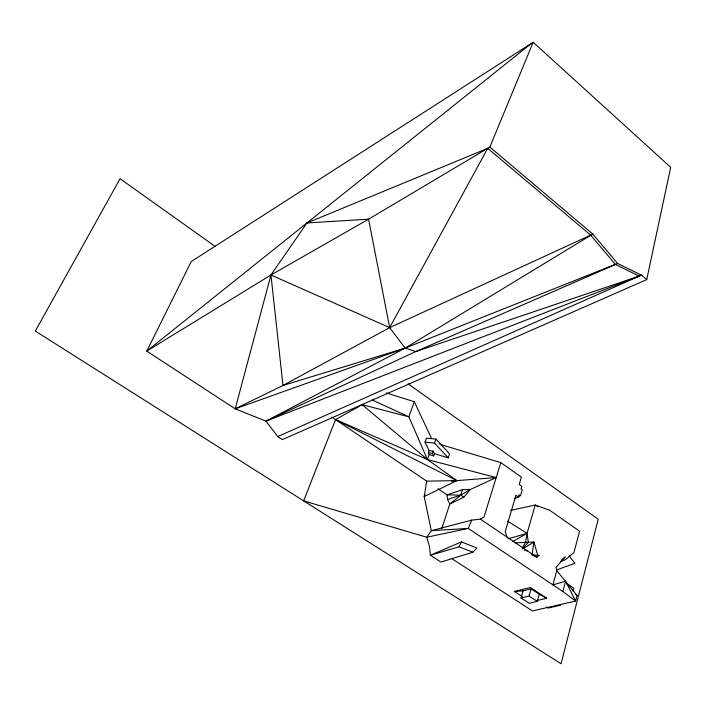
<?xml version="1.0" encoding="UTF-8"?>
<svg xmlns="http://www.w3.org/2000/svg" width="706" height="706" viewBox="0 0 706 706"><rect width="100%" height="100%" fill="white"/><g stroke="black" fill="none" stroke-linecap="round" stroke-linejoin="round"><path stroke-width="1.06" d="M532.015 555.004L533.93 542.023L515.124 542.808M331.891 417.122L426.698 481.148L424.191 496.583L431.322 530.709L426.786 537.24L429.575 546.982L430.378 555.216L440.968 562.038L472.905 552.198L476.974 548.006L461.397 541.952L430.378 555.216L459.05 546.823L472.905 552.198M646.722 279.602L670.7 167.34L533.18 42.263L191.264 261.538L146.76 351.111L235.204 408.818L265.985 421.147L277.732 436.555L282.382 439.591L646.722 279.602L641.445 275.137L617.6 263.47L592.819 234.065L489.832 147.069L368.576 219.187L270.954 274.996L146.76 351.111L531.124 43.604M561.314 560.167L565.188 556.91L556.01 567.333L556.76 570.669L577.058 595.493L575.628 601.053L532.439 610.928L451.858 558.667M573.007 591.072L573.749 588.222L566.847 583.58M617.6 263.47L405.182 348.102L235.204 408.818L270.954 274.996L306.933 222.964L487.722 148.331L590.648 235.124L615.411 264.476L639.248 276.117L265.985 421.147L405.182 348.102L592.819 234.065M565.585 581.206L575.628 601.053L562.841 591.487L565.585 581.206L552.93 584.886L556.76 570.669M521.054 597.973L529.103 596.032L531.097 588.875L523.067 590.851L521.054 597.973L529.191 603.268L537.257 601.371L539.216 594.223L531.097 588.875L530.4 587.524L514.356 591.478L522.466 596.764M514.436 498.436L518.601 497.121L519.281 494.818L520.525 495.683L522.272 489.787L521.028 488.914L521.796 486.31L519.192 484.484L521.372 477.141L500.81 462.615L439.688 444.233M500.81 462.615L484.016 517.021L480.407 519.157L471.784 520.093L431.322 530.709L468.237 528.406L562.841 591.487M471.784 520.093L468.237 528.406L426.786 537.24L303.642 500.872L335.544 419.585L427.457 459.553L496.203 477.565L470.434 489.443L462.58 489.602L460.806 495.118L449.775 504.084L441.868 528.335M429.124 450.622L433.166 451.09L434.517 453.711L448.248 457.841L449.572 453.852L435.893 439.097L426.45 438.152L425.065 442.141L429.124 450.622L428.357 452.846L429.177 454.549L427.457 459.553L456.853 480.618L496.203 477.565M434.517 453.711L433.758 455.935L432.407 453.314L433.166 451.09M448.248 457.841L434.517 443.103L435.893 439.097M386.358 392.907L414.281 401.723L408.871 416.822L427.457 459.553L362.143 404.688L335.544 419.585L456.853 480.618L424.191 496.583L424.986 494.668M489.832 147.069L533.18 42.263M459.05 546.823L461.397 541.952M522.149 548.544L525.582 542.093L527.073 533.357L535.21 505.037L549.559 510.191L579.582 531.212L573.934 552.604L565.55 559.611L560.864 561.402M487.722 148.331L389.668 327.637L282.982 385.467L235.204 408.818M463.842 497.174L470.434 489.443L460.806 495.118L447.56 499.53L449.775 504.084L463.842 497.174L460.806 495.118L447.022 494.88L437.923 488.728M523.137 547.891L528.344 542.376L527.073 533.357L507.632 521.187M522.528 548.933L533.93 542.023L537.787 555.507L536.781 557.184L532.968 555.437M512.75 541.528L527.073 533.357L508.152 538.81M265.985 421.147L415.808 351.562L615.411 264.476M590.648 235.124L389.668 327.637L270.954 274.996L282.982 385.467L405.182 348.102L415.808 351.562L639.248 276.117M277.732 436.555L641.445 275.137M557.272 569.663L574.94 563.344L569.036 555.86M462.58 489.602L447.022 494.88L447.56 499.53M518.442 496.344L520.525 495.683M536.613 600.63L546.691 598.247L530.4 587.524M560.573 605.245L548.174 608.069L546.347 606.878M510.588 510.394L535.21 505.037L537.998 506.732M451.425 481.139L456.853 480.618L426.698 481.148M514.356 591.478L523.067 590.851M306.933 222.964L368.576 219.187L389.668 327.637L405.182 348.102M532.977 555.084L539.331 555.313L536.781 557.184L480.407 519.157M425.065 442.141L434.517 443.103M428.357 452.846L432.407 453.314M524.54 550.177L527.426 550.883M362.143 404.688L408.871 416.822L372.133 399.94M429.177 454.549L433.758 455.935M539.216 594.223L546.691 598.247M529.103 596.032L537.257 601.371M518.601 497.121L515.98 495.294L505.249 531.38L506.882 537.019M215.189 246.438L120.064 178.697L35.3 331.079L561.058 663.737L598.238 519.21L408.103 383.817M575.337 594.258L577.058 595.493M414.281 401.723L431.507 438.373"/></g></svg>
